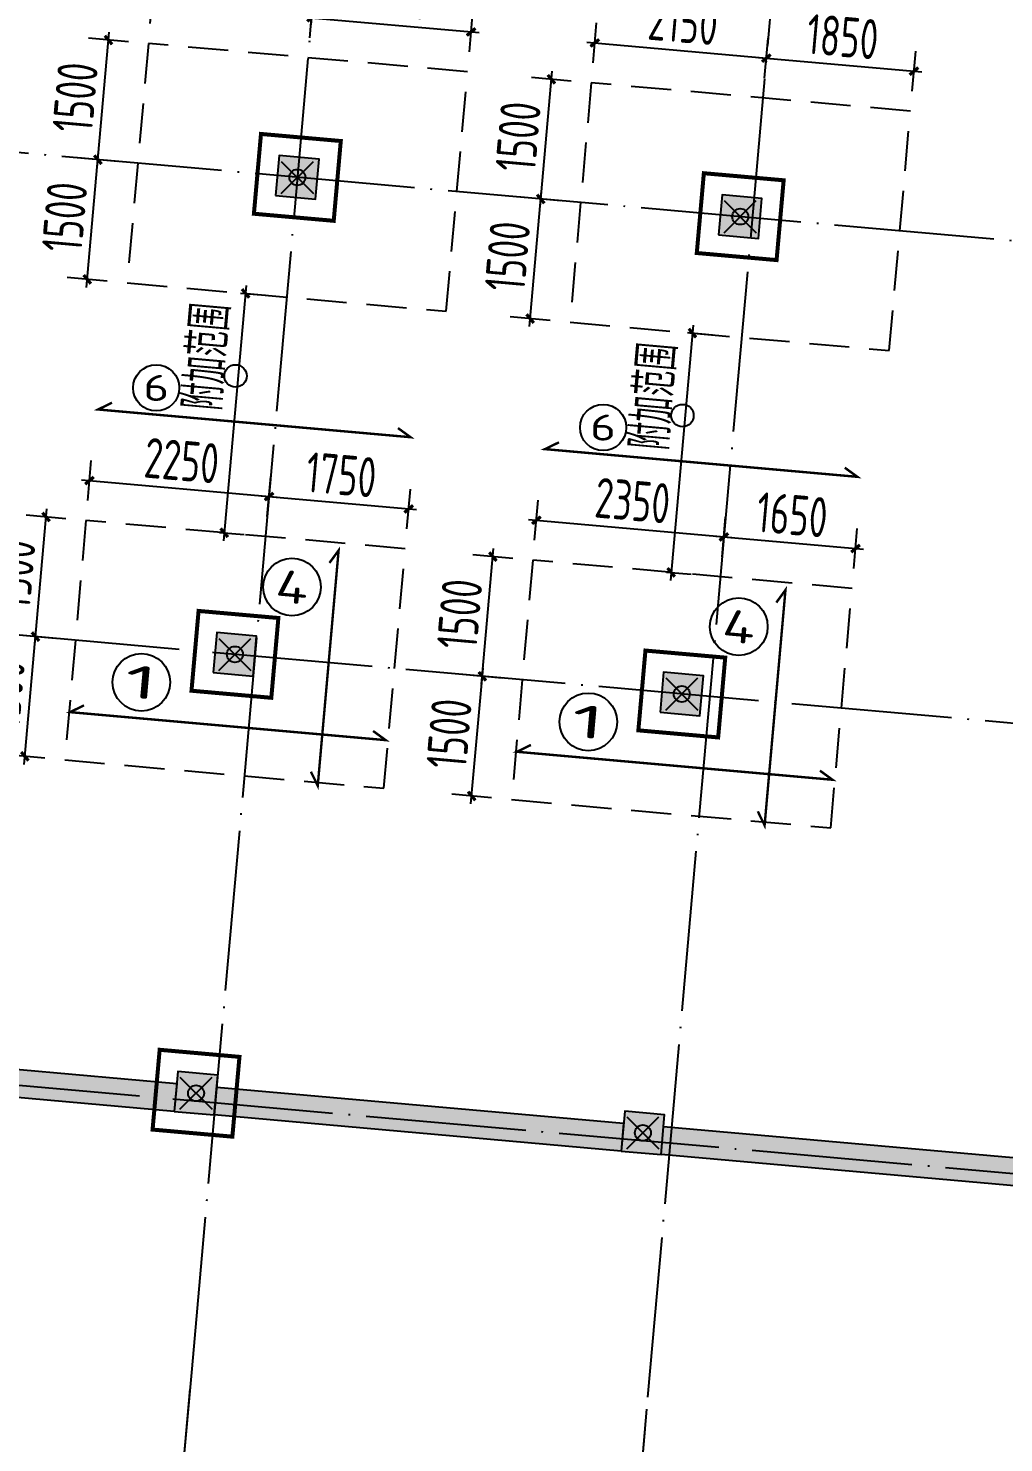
# Model space of a CAD drawing. Extents: x -57409 to 252654, y -8259 to 229119.
# Drawn here: x 131477 to 143653, y 25184 to 42841 of the extents above; entities that cross this region are included whole.
import ezdxf
from ezdxf.enums import TextEntityAlignment as Align

# ---------------------------------------------------------------- set-up
doc = ezdxf.new("R2010")
doc.units = 0
doc.header["$LTSCALE"] = 100
doc.header["$PDMODE"] = 35
doc.header["$PDSIZE"] = 200
doc.linetypes.add('DASHED', pattern=[0.75, 0.5, -0.25])
doc.linetypes.add('DOTE', pattern=[2.42, 2, -0.2, 0.02, -0.2])
doc.layers.get('0').update_dxf_attribs({"linetype": 'CONTINUOUS'})
doc.layers.get('Defpoints').update_dxf_attribs({"linetype": 'CONTINUOUS'})
for name, color, linetype in [('B-TEXT', 3, 'CONTINUOUS'), ('codim', 7, 'CONTINUOUS'), ('COLU', 7, 'CONTINUOUS'), ('CT', 2, 'CONTINUOUS'), ('dote', 253, 'DOTE'), ('h填实-柱墙', 254, 'CONTINUOUS'), ('WALL', 3, 'CONTINUOUS'), ('Z-AXIS', 3, 'CONTINUOUS'), ('Z-TEXT', 2, 'CONTINUOUS'), ('z柱下板带', 140, 'CONTINUOUS'), ('z柱下板带1', 60, 'CONTINUOUS'), ('板底钢筋', 24, 'CONTINUOUS')]:
    doc.layers.add(name, color=color, linetype=linetype)
doc.layers.add('重心计算', color=7, linetype='CONTINUOUS', plot=False)
doc.styles.add('_TCH_AXIS', font='tssdeng.shx', dxfattribs={"width": 0.7, "bigfont": 'tssdchn.shx'})
doc.styles.add('COMPLEX', font='tssdeng.shx', dxfattribs={"width": 0.7, "bigfont": 'tssdchn.shx'})
doc.styles.add('Jgcad-DIM', font='tssdeng.shx', dxfattribs={"width": 0.7, "bigfont": 'tssdchn.shx'})
doc.styles.add('TSSD_Dimension', font='tssdeng.shx', dxfattribs={"width": 0.7})
doc.dimstyles.new('TSSD_100_100$0', dxfattribs={"dimtxt": 300, "dimasz": 100, "dimexe": 100, "dimexo": 250, "dimgap": 100, "dimtad": 1, "dimdec": 0, "dimzin": 0, "dimdsep": 46, "dimtxsty": 'TSSD_Dimension', "dimblk": '_tsdbk', "dimblk1": '_tsdbk', "dimblk2": '_tsdbk', "dimsah": 1, "dimcen": 0, "dimdle": 100, "dimclrt": 7, "dimadec": 0, "dimazin": 0, "dimtfac": 1, "dimtdec": 0, "dimtix": 1, "dimtmove": 2, "dimatfit": 3, "dimldrblk": '_tsdbk', "dimfxl": 1, "dimtolj": 1, "dimtzin": 0, "dimarcsym": 0})

# ---------------------------------------------------------------- blocks, each defined once
blk = doc.blocks.new('_tsdbk')
blk.add_line((-1, 0), (0, 0))
at = {"const_width": 0.5}
blk.add_lwpolyline([(-0.7, -0.7), (0.7, 0.7)], dxfattribs=at)
blk = doc.blocks.new('*D14')
at = {"layer": 'Defpoints', "color": 0}
for p in [(48949, 33607), (214449, 18928), (214184, 15937)]:
    blk.add_point(p, dxfattribs=at)
at = {"layer": 'Z-AXIS', "color": 0, "lineweight": -2}
for p, q in [((48927, 33358), (48675, 30516)), ((48783, 30606), (214084, 15946)), ((214427, 18679), (214175, 15837))]:
    blk.add_line(p, q, dxfattribs=at)
at = {"layer": 'Z-AXIS', "color": 0, "lineweight": -2, "xscale": 100, "yscale": 100, "zscale": 100}
for p, rotation in [((48684, 30615), 174.9316457825303), ((214184, 15937), 354.9316457825303)]:
    blk.add_blockref('_tsdbk', p, dxfattribs=dict(at, rotation=rotation))
at = {"layer": 'Z-AXIS', "color": 7, "insert": (131465, 23625), "char_height": 500, "attachment_point": 5, "rotation": 354.9316, "style": 'TSSD_Dimension'}
blk.add_mtext('\\A1;166150', dxfattribs=at)
blk = doc.blocks.new('*D30')
at = {"layer": 'Defpoints', "color": 0}
for p in [(133517, 26106), (139195, 25603), (139051, 23988)]:
    blk.add_point(p, dxfattribs=at)
at = {"layer": 'Z-AXIS', "color": 0, "lineweight": -2}
for p, q in [((133495, 25857), (133365, 24392)), ((139173, 25354), (139043, 23889)), ((133473, 24483), (138952, 23997))]:
    blk.add_line(p, q, dxfattribs=at)
at = {"layer": 'Z-AXIS', "color": 0, "lineweight": -2, "xscale": 100, "yscale": 100, "zscale": 100}
for p, rotation in [((133374, 24492), 174.9316457825303), ((139051, 23988), 354.9316457825303)]:
    blk.add_blockref('_tsdbk', p, dxfattribs=dict(at, rotation=rotation))
at = {"layer": 'Z-AXIS', "color": 7, "insert": (136244, 24589), "char_height": 500, "attachment_point": 5, "rotation": 354.9316, "style": 'TSSD_Dimension'}
blk.add_mtext('\\A1;5700', dxfattribs=at)
blk = doc.blocks.new('*D31')
at = {"layer": 'Defpoints', "color": 0}
for p in [(127540, 26636), (133517, 26106), (133374, 24492)]:
    blk.add_point(p, dxfattribs=at)
at = {"layer": 'Z-AXIS', "color": 0, "lineweight": -2}
for p, q in [((127518, 26387), (127388, 24922)), ((133495, 25857), (133365, 24392)), ((127497, 25013), (133274, 24501))]:
    blk.add_line(p, q, dxfattribs=at)
at = {"layer": 'Z-AXIS', "color": 0, "lineweight": -2, "xscale": 100, "yscale": 100, "zscale": 100}
for p, rotation in [((127397, 25022), 174.9316457825303), ((133374, 24492), 354.9316457825303)]:
    blk.add_blockref('_tsdbk', p, dxfattribs=dict(at, rotation=rotation))
at = {"layer": 'Z-AXIS', "color": 7, "insert": (130416, 25106), "char_height": 500, "attachment_point": 5, "rotation": 354.9316, "style": 'TSSD_Dimension'}
blk.add_mtext('\\A1;6000', dxfattribs=at)
blk = doc.blocks.new('*D32')
at = {"layer": 'Defpoints', "color": 0}
for p in [(139195, 25603), (146366, 24967), (146223, 23352)]:
    blk.add_point(p, dxfattribs=at)
at = {"layer": 'Z-AXIS', "color": 0, "lineweight": -2}
for p, q in [((139173, 25354), (139043, 23889)), ((146344, 24718), (146214, 23253)), ((139151, 23979), (146124, 23361))]:
    blk.add_line(p, q, dxfattribs=at)
at = {"layer": 'Z-AXIS', "color": 0, "lineweight": -2, "xscale": 100, "yscale": 100, "zscale": 100}
for p, rotation in [((139051, 23988), 174.9316457825303), ((146223, 23352), 354.9316457825303)]:
    blk.add_blockref('_tsdbk', p, dxfattribs=dict(at, rotation=rotation))
at = {"layer": 'Z-AXIS', "color": 7, "insert": (142668, 24019), "char_height": 500, "attachment_point": 5, "rotation": 354.9316, "style": 'TSSD_Dimension'}
blk.add_mtext('\\A1;7200', dxfattribs=at)
blk = doc.blocks.new('_AXISO')
blk.add_circle((0, 0), 0.5)
at = {"layer": 'B-TEXT', "style": 'COMPLEX', "width": 1.450893}
blk.add_attdef('A', text='', height=0.56, dxfattribs=at).set_placement((0.249375, -0.28), (0.749375, -0.28), align=Align.FIT)
blk = doc.blocks.new('_ArchTick')
at = {"color": 0, "linetype": 'ByBlock', "const_width": 0.4}
blk.add_lwpolyline([(-0.5, -0.5), (0.5, 0.5)], dxfattribs=at)
blk = doc.blocks.new('*D1535')
at = {"layer": 'codim', "color": 0, "lineweight": -2}
blk.add_line((137733, 39116), (137883, 40810), dxfattribs=at)
at = {"layer": 'codim', "color": 7, "lineweight": -2}
for p, q in [((138123, 40688), (137625, 40732)), ((137991, 39194), (137493, 39238))]:
    blk.add_line(p, q, dxfattribs=at)
at = {"layer": 'Defpoints', "color": 0}
for p in [(137874, 40710), (138372, 40666), (138240, 39172)]:
    blk.add_point(p, dxfattribs=at)
at = {"layer": 'codim', "color": 0, "lineweight": -2, "xscale": 100, "yscale": 100, "zscale": 100}
for p, rotation in [((137874, 40710), 84.93164578921417), ((137742, 39216), 264.9316457892142)]:
    blk.add_blockref('_ArchTick', p, dxfattribs=dict(at, rotation=rotation))
at = {"layer": 'codim', "color": 1, "insert": (137459, 39994), "char_height": 500, "attachment_point": 5, "rotation": 84.9316, "style": 'Jgcad-DIM'}
blk.add_mtext('\\A1;1500', dxfattribs=at)
blk = doc.blocks.new('*D1536')
at = {"layer": 'codim', "color": 7, "lineweight": -2}
for p, q in [((138256, 42182), (137758, 42226)), ((138123, 40688), (137625, 40732))]:
    blk.add_line(p, q, dxfattribs=at)
at = {"layer": 'codim', "color": 0, "lineweight": -2}
blk.add_line((137865, 40610), (138015, 42304), dxfattribs=at)
at = {"layer": 'Defpoints', "color": 0}
for p in [(138007, 42204), (138505, 42160), (138372, 40666)]:
    blk.add_point(p, dxfattribs=at)
at = {"layer": 'codim', "color": 0, "lineweight": -2, "xscale": 100, "yscale": 100, "zscale": 100}
for p, rotation in [((138007, 42204), 84.93164578921417), ((137874, 40710), 264.9316457892142)]:
    blk.add_blockref('_ArchTick', p, dxfattribs=dict(at, rotation=rotation))
at = {"layer": 'codim', "color": 1, "insert": (137592, 41488), "char_height": 500, "attachment_point": 5, "rotation": 84.9316, "style": 'Jgcad-DIM'}
blk.add_mtext('\\A1;1500', dxfattribs=at)
blk = doc.blocks.new('*D1537')
at = {"layer": 'codim', "color": 7, "lineweight": -2}
for p, q in [((138527, 42409), (138571, 42907)), ((140668, 42219), (140713, 42717))]:
    blk.add_line(p, q, dxfattribs=at)
at = {"layer": 'codim', "color": 0, "lineweight": -2}
blk.add_line((138449, 42667), (140790, 42459), dxfattribs=at)
at = {"layer": 'Defpoints', "color": 0}
for p in [(140690, 42468), (138505, 42160), (140646, 41970)]:
    blk.add_point(p, dxfattribs=at)
at = {"layer": 'codim', "color": 0, "lineweight": -2, "xscale": 100, "yscale": 100, "zscale": 100}
for p, rotation in [((138549, 42658), 174.9316457875854), ((140690, 42468), 354.9316457875854)]:
    blk.add_blockref('_ArchTick', p, dxfattribs=dict(at, rotation=rotation))
at = {"layer": 'codim', "color": 1, "insert": (139651, 42912), "char_height": 500, "attachment_point": 5, "rotation": 354.9316, "style": 'Jgcad-DIM'}
blk.add_mtext('\\A1;2150', dxfattribs=at)
blk = doc.blocks.new('*D1538')
at = {"layer": 'codim', "color": 7, "lineweight": -2}
for p, q in [((140668, 42219), (140713, 42717)), ((142511, 42056), (142555, 42554))]:
    blk.add_line(p, q, dxfattribs=at)
at = {"layer": 'codim', "color": 0, "lineweight": -2}
blk.add_line((140591, 42477), (142633, 42296), dxfattribs=at)
at = {"layer": 'Defpoints', "color": 0}
for p in [(142533, 42305), (140646, 41970), (142489, 41807)]:
    blk.add_point(p, dxfattribs=at)
at = {"layer": 'codim', "color": 0, "lineweight": -2, "xscale": 100, "yscale": 100, "zscale": 100}
for p, rotation in [((140690, 42468), 174.9316457875854), ((142533, 42305), 354.9316457875854)]:
    blk.add_blockref('_ArchTick', p, dxfattribs=dict(at, rotation=rotation))
at = {"layer": 'codim', "color": 1, "insert": (141643, 42735), "char_height": 500, "attachment_point": 5, "rotation": 354.9316, "style": 'Jgcad-DIM'}
blk.add_mtext('\\A1;1850', dxfattribs=at)
blk = doc.blocks.new('*D1539')
at = {"layer": 'codim', "color": 7, "lineweight": -2}
for p, q in [((132595, 41178), (132097, 41222)), ((132462, 39684), (131964, 39728))]:
    blk.add_line(p, q, dxfattribs=at)
at = {"layer": 'codim', "color": 0, "lineweight": -2}
blk.add_line((132204, 39606), (132355, 41300), dxfattribs=at)
at = {"layer": 'Defpoints', "color": 0}
for p in [(132346, 41200), (132844, 41156), (132711, 39662)]:
    blk.add_point(p, dxfattribs=at)
at = {"layer": 'codim', "color": 0, "lineweight": -2, "xscale": 100, "yscale": 100, "zscale": 100}
for p, rotation in [((132346, 41200), 84.93164578921419), ((132213, 39706), 264.9316457892142)]:
    blk.add_blockref('_ArchTick', p, dxfattribs=dict(at, rotation=rotation))
at = {"layer": 'codim', "color": 1, "insert": (131931, 40484), "char_height": 500, "attachment_point": 5, "rotation": 84.9316, "style": 'Jgcad-DIM'}
blk.add_mtext('\\A1;1500', dxfattribs=at)
blk = doc.blocks.new('*D1652')
at = {"layer": 'codim', "color": 0, "lineweight": -2}
blk.add_line((132337, 41101), (132487, 42794), dxfattribs=at)
at = {"layer": 'codim', "color": 7, "lineweight": -2}
for p, q in [((132727, 42672), (132229, 42716)), ((132595, 41178), (132097, 41222))]:
    blk.add_line(p, q, dxfattribs=at)
at = {"layer": 'Defpoints', "color": 0}
for p in [(132478, 42694), (132976, 42650), (132844, 41156)]:
    blk.add_point(p, dxfattribs=at)
at = {"layer": 'codim', "color": 0, "lineweight": -2, "xscale": 100, "yscale": 100, "zscale": 100}
for p, rotation in [((132478, 42694), 84.93164578921419), ((132346, 41200), 264.9316457892142)]:
    blk.add_blockref('_ArchTick', p, dxfattribs=dict(at, rotation=rotation))
at = {"layer": 'codim', "color": 1, "insert": (132063, 41978), "char_height": 500, "attachment_point": 5, "rotation": 84.9316, "style": 'Jgcad-DIM'}
blk.add_mtext('\\A1;1500', dxfattribs=at)
blk = doc.blocks.new('*D1653')
at = {"layer": 'codim', "color": 7, "lineweight": -2}
for p, q in [((132998, 42899), (133043, 43397)), ((134991, 42723), (135035, 43221))]:
    blk.add_line(p, q, dxfattribs=at)
at = {"layer": 'codim', "color": 0, "lineweight": -2}
blk.add_line((132921, 43157), (135112, 42963), dxfattribs=at)
at = {"layer": 'Defpoints', "color": 0}
for p in [(135013, 42972), (132976, 42650), (134969, 42473)]:
    blk.add_point(p, dxfattribs=at)
at = {"layer": 'codim', "color": 0, "lineweight": -2, "xscale": 100, "yscale": 100, "zscale": 100}
for p, rotation in [((133021, 43148), 174.9316457875858), ((135013, 42972), 354.9316457875858)]:
    blk.add_blockref('_ArchTick', p, dxfattribs=dict(at, rotation=rotation))
at = {"layer": 'codim', "color": 1, "insert": (134048, 43409), "char_height": 500, "attachment_point": 5, "rotation": 354.9316, "style": 'Jgcad-DIM'}
blk.add_mtext('\\A1;2000', dxfattribs=at)
blk = doc.blocks.new('*D1654')
at = {"layer": 'codim', "color": 7, "lineweight": -2}
for p, q in [((134991, 42723), (135035, 43221)), ((136983, 42546), (137027, 43044))]:
    blk.add_line(p, q, dxfattribs=at)
at = {"layer": 'codim', "color": 0, "lineweight": -2}
blk.add_line((134913, 42980), (137104, 42786), dxfattribs=at)
at = {"layer": 'Defpoints', "color": 0}
for p in [(137005, 42795), (134969, 42473), (136961, 42297)]:
    blk.add_point(p, dxfattribs=at)
at = {"layer": 'codim', "color": 0, "lineweight": -2, "xscale": 100, "yscale": 100, "zscale": 100}
for p, rotation in [((135013, 42972), 174.9316457875858), ((137005, 42795), 354.9316457875858)]:
    blk.add_blockref('_ArchTick', p, dxfattribs=dict(at, rotation=rotation))
at = {"layer": 'codim', "color": 1, "insert": (136040, 43232), "char_height": 500, "attachment_point": 5, "rotation": 354.9316, "style": 'Jgcad-DIM'}
blk.add_mtext('\\A1;2000', dxfattribs=at)
blk = doc.blocks.new('*D1456')
at = {"layer": 'codim', "color": 0, "lineweight": -2}
blk.add_line((137003, 33157), (137154, 34851), dxfattribs=at)
at = {"layer": 'codim', "color": 7, "lineweight": -2}
for p, q in [((137394, 34729), (136896, 34773)), ((137261, 33235), (136763, 33279))]:
    blk.add_line(p, q, dxfattribs=at)
at = {"layer": 'Defpoints', "color": 0}
for p in [(137145, 34751), (137643, 34707), (137510, 33213)]:
    blk.add_point(p, dxfattribs=at)
at = {"layer": 'codim', "color": 0, "lineweight": -2, "xscale": 100, "yscale": 100, "zscale": 100}
for p, rotation in [((137145, 34751), 84.93164578921422), ((137012, 33257), 264.9316457892142)]:
    blk.add_blockref('_ArchTick', p, dxfattribs=dict(at, rotation=rotation))
at = {"layer": 'codim', "color": 1, "insert": (136730, 34035), "char_height": 500, "attachment_point": 5, "rotation": 84.9316, "style": 'Jgcad-DIM'}
blk.add_mtext('\\A1;1500', dxfattribs=at)
blk = doc.blocks.new('*D1457')
at = {"layer": 'codim', "color": 7, "lineweight": -2}
for p, q in [((137526, 36223), (137028, 36267)), ((137394, 34729), (136896, 34773))]:
    blk.add_line(p, q, dxfattribs=at)
at = {"layer": 'codim', "color": 0, "lineweight": -2}
blk.add_line((137136, 34651), (137286, 36345), dxfattribs=at)
at = {"layer": 'Defpoints', "color": 0}
for p in [(137277, 36245), (137775, 36201), (137643, 34707)]:
    blk.add_point(p, dxfattribs=at)
at = {"layer": 'codim', "color": 0, "lineweight": -2, "xscale": 100, "yscale": 100, "zscale": 100}
for p, rotation in [((137277, 36245), 84.93164578921422), ((137145, 34751), 264.9316457892142)]:
    blk.add_blockref('_ArchTick', p, dxfattribs=dict(at, rotation=rotation))
at = {"layer": 'codim', "color": 1, "insert": (136862, 35529), "char_height": 500, "attachment_point": 5, "rotation": 84.9316, "style": 'Jgcad-DIM'}
blk.add_mtext('\\A1;1500', dxfattribs=at)
blk = doc.blocks.new('*D1458')
at = {"layer": 'codim', "color": 7, "lineweight": -2}
for p, q in [((137797, 36450), (137842, 36948)), ((140138, 36242), (140182, 36740))]:
    blk.add_line(p, q, dxfattribs=at)
at = {"layer": 'codim', "color": 0, "lineweight": -2}
blk.add_line((137720, 36708), (140260, 36483), dxfattribs=at)
at = {"layer": 'Defpoints', "color": 0}
for p in [(140160, 36491), (137775, 36201), (140116, 35993)]:
    blk.add_point(p, dxfattribs=at)
at = {"layer": 'codim', "color": 0, "lineweight": -2, "xscale": 100, "yscale": 100, "zscale": 100}
for p, rotation in [((137820, 36699), 174.9316457875894), ((140160, 36491), 354.9316457875894)]:
    blk.add_blockref('_ArchTick', p, dxfattribs=dict(at, rotation=rotation))
at = {"layer": 'codim', "color": 1, "insert": (139021, 36944), "char_height": 500, "attachment_point": 5, "rotation": 354.9316, "style": 'Jgcad-DIM'}
blk.add_mtext('\\A1;2350', dxfattribs=at)
blk = doc.blocks.new('*D1459')
at = {"layer": 'codim', "color": 7, "lineweight": -2}
for p, q in [((140138, 36242), (140182, 36740)), ((141782, 36097), (141826, 36595))]:
    blk.add_line(p, q, dxfattribs=at)
at = {"layer": 'codim', "color": 0, "lineweight": -2}
blk.add_line((140061, 36500), (141904, 36337), dxfattribs=at)
at = {"layer": 'Defpoints', "color": 0}
for p in [(141804, 36346), (140116, 35993), (141760, 35848)]:
    blk.add_point(p, dxfattribs=at)
at = {"layer": 'codim', "color": 0, "lineweight": -2, "xscale": 100, "yscale": 100, "zscale": 100}
for p, rotation in [((140160, 36491), 174.9316457875894), ((141804, 36346), 354.9316457875894)]:
    blk.add_blockref('_ArchTick', p, dxfattribs=dict(at, rotation=rotation))
at = {"layer": 'codim', "color": 1, "insert": (141013, 36767), "char_height": 500, "attachment_point": 5, "rotation": 354.9316, "style": 'Jgcad-DIM'}
blk.add_mtext('\\A1;1650', dxfattribs=at)
blk = doc.blocks.new('*D1460')
at = {"layer": 'codim', "color": 0, "lineweight": -2}
blk.add_line((131425, 33652), (131576, 35345), dxfattribs=at)
at = {"layer": 'codim', "color": 7, "lineweight": -2}
for p, q in [((131816, 35224), (131318, 35268)), ((131683, 33730), (131185, 33774))]:
    blk.add_line(p, q, dxfattribs=at)
at = {"layer": 'Defpoints', "color": 0}
for p in [(131567, 35246), (132065, 35202), (131932, 33707)]:
    blk.add_point(p, dxfattribs=at)
at = {"layer": 'codim', "color": 0, "lineweight": -2, "xscale": 100, "yscale": 100, "zscale": 100}
for p, rotation in [((131567, 35246), 84.93164578921419), ((131434, 33752), 264.9316457892142)]:
    blk.add_blockref('_ArchTick', p, dxfattribs=dict(at, rotation=rotation))
at = {"layer": 'codim', "color": 1, "insert": (131152, 34530), "char_height": 500, "attachment_point": 5, "rotation": 84.9316, "style": 'Jgcad-DIM'}
blk.add_mtext('\\A1;1500', dxfattribs=at)
blk = doc.blocks.new('*D1461')
at = {"layer": 'codim', "color": 7, "lineweight": -2}
for p, q in [((131948, 36718), (131450, 36762)), ((131816, 35224), (131318, 35268))]:
    blk.add_line(p, q, dxfattribs=at)
at = {"layer": 'codim', "color": 0, "lineweight": -2}
blk.add_line((131558, 35146), (131708, 36840), dxfattribs=at)
at = {"layer": 'Defpoints', "color": 0}
for p in [(131699, 36740), (132197, 36696), (132065, 35202)]:
    blk.add_point(p, dxfattribs=at)
at = {"layer": 'codim', "color": 0, "lineweight": -2, "xscale": 100, "yscale": 100, "zscale": 100}
for p, rotation in [((131699, 36740), 84.93164578921419), ((131567, 35246), 264.9316457892142)]:
    blk.add_blockref('_ArchTick', p, dxfattribs=dict(at, rotation=rotation))
at = {"layer": 'codim', "color": 1, "insert": (131284, 36024), "char_height": 500, "attachment_point": 5, "rotation": 84.9316, "style": 'Jgcad-DIM'}
blk.add_mtext('\\A1;1500', dxfattribs=at)
blk = doc.blocks.new('*D1462')
at = {"layer": 'codim', "color": 7, "lineweight": -2}
for p, q in [((132219, 36945), (132264, 37443)), ((134461, 36746), (134505, 37244))]:
    blk.add_line(p, q, dxfattribs=at)
at = {"layer": 'codim', "color": 0, "lineweight": -2}
blk.add_line((132142, 37203), (134582, 36986), dxfattribs=at)
at = {"layer": 'Defpoints', "color": 0}
for p in [(134483, 36995), (132197, 36696), (134438, 36497)]:
    blk.add_point(p, dxfattribs=at)
at = {"layer": 'codim', "color": 0, "lineweight": -2, "xscale": 100, "yscale": 100, "zscale": 100}
for p, rotation in [((132241, 37194), 174.931645787589), ((134483, 36995), 354.931645787589)]:
    blk.add_blockref('_ArchTick', p, dxfattribs=dict(at, rotation=rotation))
at = {"layer": 'codim', "color": 1, "insert": (133393, 37443), "char_height": 500, "attachment_point": 5, "rotation": 354.9316, "style": 'Jgcad-DIM'}
blk.add_mtext('\\A1;2250', dxfattribs=at)
blk = doc.blocks.new('*D1473')
at = {"layer": 'codim', "color": 7, "lineweight": -2}
for p, q in [((134461, 36746), (134505, 37244)), ((136204, 36591), (136248, 37089))]:
    blk.add_line(p, q, dxfattribs=at)
at = {"layer": 'codim', "color": 0, "lineweight": -2}
blk.add_line((134383, 37004), (136325, 36832), dxfattribs=at)
at = {"layer": 'Defpoints', "color": 0}
for p in [(136226, 36840), (134438, 36497), (136182, 36342)]:
    blk.add_point(p, dxfattribs=at)
at = {"layer": 'codim', "color": 0, "lineweight": -2, "xscale": 100, "yscale": 100, "zscale": 100}
for p, rotation in [((134483, 36995), 174.931645787589), ((136226, 36840), 354.931645787589)]:
    blk.add_blockref('_ArchTick', p, dxfattribs=dict(at, rotation=rotation))
at = {"layer": 'codim', "color": 1, "insert": (135385, 37266), "char_height": 500, "attachment_point": 5, "rotation": 354.9316, "style": 'Jgcad-DIM'}
blk.add_mtext('\\A1;1750', dxfattribs=at)
blk = doc.blocks.new('*D2889')
at = {"layer": 'codim', "color": 0, "lineweight": -2}
blk.add_line((139777, 39136), (139493, 35948), dxfattribs=at)
at = {"layer": 'codim', "color": 7, "lineweight": -2}
for p, q in [((139706, 39042), (140017, 39014)), ((139442, 36053), (139751, 36026))]:
    blk.add_line(p, q, dxfattribs=at)
at = {"layer": 'Defpoints', "color": 0}
for p in [(139457, 39064), (139193, 36076), (139502, 36048)]:
    blk.add_point(p, dxfattribs=at)
at = {"layer": 'codim', "color": 0, "lineweight": -2, "xscale": 100, "yscale": 100, "zscale": 100}
for p, rotation in [((139768, 39036), 84.89999999998257), ((139502, 36048), 264.8999999999826)]:
    blk.add_blockref('_ArchTick', p, dxfattribs=dict(at, rotation=rotation))
at = {"layer": 'codim', "color": 1, "insert": (139285, 38247), "char_height": 500, "attachment_point": 5, "rotation": 84.9, "style": 'Jgcad-DIM'}
blk.add_mtext('\\A1;\\A1;\\A1;\\A1;附加范围', dxfattribs=at)
blk = doc.blocks.new('*D2890')
at = {"layer": 'codim', "color": 0, "lineweight": -2}
blk.add_line((134199, 39630), (133915, 36443), dxfattribs=at)
at = {"layer": 'codim', "color": 7, "lineweight": -2}
for p, q in [((134128, 39536), (134439, 39509)), ((133864, 36548), (134172, 36520))]:
    blk.add_line(p, q, dxfattribs=at)
at = {"layer": 'Defpoints', "color": 0}
for p in [(133879, 39559), (133615, 36570), (133923, 36543)]:
    blk.add_point(p, dxfattribs=at)
at = {"layer": 'codim', "color": 0, "lineweight": -2, "xscale": 100, "yscale": 100, "zscale": 100}
for p, rotation in [((134190, 39531), 84.89999999998257), ((133923, 36543), 264.8999999999826)]:
    blk.add_blockref('_ArchTick', p, dxfattribs=dict(at, rotation=rotation))
at = {"layer": 'codim', "color": 1, "insert": (133706, 38742), "char_height": 500, "attachment_point": 5, "rotation": 84.9, "style": 'Jgcad-DIM'}
blk.add_mtext('\\A1;\\A1;\\A1;\\A1;附加范围', dxfattribs=at)

msp = doc.modelspace()

# ---------------------------------------------------------------- hatches: boundary and pattern name
at = {"layer": 'h填实-柱墙'}
for points in [[(134564.9, 40752.4), (135063, 40708.3), (135107.1, 41206.3), (134609.1, 41250.5)], [(140093.2, 40262.1), (140591.3, 40217.9), (140635.4, 40716), (140137.4, 40760.2)], [(133785.8, 34798), (134283.9, 34753.8), (134328, 35251.8), (133830, 35296)], [(139363.9, 34303.2), (139862, 34259.1), (139906.1, 34757.1), (139408.1, 34801.3)], [(128101.4, 30131.9), (133330.8, 29668.1), (133299.9, 29319.5), (128070.5, 29783.3)], [(133299.9, 29319.5), (133798, 29275.3), (133842.1, 29773.4), (133344.1, 29817.5)], [(133828.9, 29623.9), (138909, 29173.4), (138878, 28824.8), (133798, 29275.3)], [(138878, 28824.8), (139376.1, 28780.6), (139420.2, 29278.6), (138922.2, 29322.8)], [(139407, 29129.2), (146678.5, 28484.3), (146647.5, 28135.7), (139376.1, 28780.6)]]:
    msp.add_hatch(color=256, dxfattribs=at).paths.add_polyline_path(points)

# ---------------------------------------------------------------- linework, layer by layer
at = {"layer": 'codim'}
for centre in [(134064.6, 38500.2), (139642.7, 38005.5)]:
    msp.add_circle(centre, 140.1, dxfattribs=at)
at = {"layer": 'COLU'}
for points in [[(134564.9, 40752.4), (135063, 40708.3), (135107.1, 41206.3), (134609.1, 41250.5)], [(140093.2, 40262.1), (140591.3, 40217.9), (140635.4, 40716), (140137.4, 40760.2)], [(133785.8, 34798), (134283.9, 34753.8), (134328, 35251.8), (133830, 35296)], [(139363.9, 34303.2), (139862, 34259.1), (139906.1, 34757.1), (139408.1, 34801.3)], [(133299.9, 29319.5), (133798, 29275.3), (133842.1, 29773.4), (133344.1, 29817.5)], [(138878, 28824.8), (139376.1, 28780.6), (139420.2, 29278.6), (138922.2, 29322.8)]]:
    msp.add_lwpolyline(points, close=True, dxfattribs=at)
at = {"layer": 'CT', "const_width": 50}
for points in [[(134293.8, 40525.5), (135289.9, 40437.1), (135378.2, 41433.2), (134382.1, 41521.6)], [(139822.1, 40035.2), (140818.2, 39946.8), (140906.5, 40942.9), (139910.4, 41031.3)], [(133514.7, 34571), (134510.8, 34482.7), (134599.1, 35478.8), (133603.1, 35567.1)], [(139092.8, 34076.3), (140088.9, 33988), (140177.2, 34984.1), (139181.2, 35072.4)], [(133028.8, 29092.5), (134024.9, 29004.2), (134113.3, 30000.3), (133117.2, 30088.6)]]:
    msp.add_lwpolyline(points, close=True, dxfattribs=at)
at = {"layer": 'dote', "ltscale": 10}
for p, q in [((137747, 73800.5), (133516.9, 26106.3)), ((143446.8, 73546), (139194.6, 25602.7)), ((218258.6, 33580.5), (58336.3, 47764.2)), ((217728.5, 27604), (44456.4, 42971.7)), ((217233.8, 22025.9), (51531.5, 36722.2))]:
    msp.add_line(p, q, dxfattribs=at)
at = {"layer": 'WALL'}
for points in [[(128101.4, 30131.9), (133330.8, 29668.1), (133299.9, 29319.5), (128070.5, 29783.3)], [(133828.9, 29623.9), (138909, 29173.4), (138878, 28824.8), (133798, 29275.3)], [(139407, 29129.2), (146678.5, 28484.3), (146647.5, 28135.7), (139376.1, 28780.6)]]:
    msp.add_lwpolyline(points, close=True, dxfattribs=at)
at = {"layer": 'Z-AXIS'}
for p, q in [((133516.9, 26106.3), (133172.3, 22220.7)), ((139194.6, 25602.7), (138850, 21717.1))]:
    msp.add_line(p, q, dxfattribs=at)
at = {"layer": 'z柱下板带', "linetype": 'DASHED', "ltscale": 10}
for points in [[(132711.3, 39661.9), (136695.7, 39308.5), (136960.7, 42296.8), (132976.4, 42650.2)], [(138239.6, 39171.6), (142224, 38818.2), (142489, 41806.5), (138504.7, 42159.9)]]:
    msp.add_lwpolyline(points, close=True, dxfattribs=at)
at = {"layer": 'z柱下板带1', "linetype": 'DASHED', "ltscale": 10}
for points in [[(131932.2, 33707.5), (135916.6, 33354.1), (136181.6, 36342.4), (132197.3, 36695.7)], [(137510.3, 33212.7), (141494.7, 32859.4), (141759.7, 35847.6), (137775.4, 36201)]]:
    msp.add_lwpolyline(points, close=True, dxfattribs=at)
at = {"layer": '板底钢筋', "const_width": 30}
for points in [[(132523.2, 38166.6), (132348.4, 38081.7), (136248.7, 37735.8), (136091.5, 37850.1)], [(138101.3, 37671.9), (137926.5, 37587), (141826.8, 37241.1), (141669.6, 37355.4)], [(135005.6, 33559.9), (135090.5, 33385.1), (135351.1, 36323.4), (135236.7, 36166.3)], [(140583.7, 33065.2), (140668.6, 32890.4), (140929.2, 35828.7), (140814.8, 35671.5)], [(132173.3, 34388.5), (131998.5, 34303.6), (135938.4, 33954.2), (135781.3, 34068.5)], [(137751.4, 33893.8), (137576.6, 33808.9), (141516.6, 33459.4), (141359.4, 33573.8)]]:
    msp.add_lwpolyline(points, dxfattribs=at)
at = {"layer": '重心计算', "color": 5}
for p in [(134836, 40979.4), (134836, 40979.4), (140364.3, 40489.1), (140364.3, 40489.1), (134056.9, 35024.9), (134056.9, 35024.9), (139635, 34530.2), (139635, 34530.2), (133571, 29546.4), (133571, 29546.4), (139149.1, 29051.7), (139149.1, 29051.7)]:
    msp.add_point(p, dxfattribs=at)

# ---------------------------------------------------------------- block references
at = {"layer": 'Z-TEXT'}
ref = msp.add_blockref('_AXISO', (133074.6, 38351.2), dxfattribs=dict(at, xscale=576.0000000000059, yscale=576, zscale=576, rotation=359.9996457873814))
ref.add_attrib('A', '6', dxfattribs={"layer": 'Z-AXIS', "color": 7, "height": 325.8, "rotation": 359.99965, "style": '_TCH_AXIS', "width": 2}).set_placement((132911.7, 38188.3), (133237.6, 38188.3), align=Align.FIT)
ref = msp.add_blockref('_AXISO', (138652.7, 37856.5), dxfattribs=dict(at, xscale=576.0000000000059, yscale=576, zscale=576, rotation=359.9996457873814))
ref.add_attrib('A', '6', dxfattribs={"layer": 'Z-AXIS', "color": 7, "height": 325.8, "rotation": 359.99965, "style": '_TCH_AXIS', "width": 2}).set_placement((138489.8, 37693.6), (138815.7, 37693.6), align=Align.FIT)
ref = msp.add_blockref('_AXISO', (134768.5, 35865.1), dxfattribs=dict(at, xscale=720.0000000000083, yscale=720, zscale=720, rotation=354.9312915747627))
ref.add_attrib('A', '4', dxfattribs={"layer": 'Z-AXIS', "color": 7, "height": 407.3, "rotation": 354.93129, "style": '_TCH_AXIS', "width": 1.733333}).set_placement((134547.7, 35680.3), (134953.4, 35644.3), align=Align.FIT)
ref = msp.add_blockref('_AXISO', (140346.6, 35370.4), dxfattribs=dict(at, xscale=720.0000000000083, yscale=720, zscale=720, rotation=354.9312915747627))
ref.add_attrib('A', '4', dxfattribs={"layer": 'Z-AXIS', "color": 7, "height": 407.3, "rotation": 354.93129, "style": '_TCH_AXIS', "width": 1.733333}).set_placement((140125.8, 35185.6), (140531.5, 35149.6), align=Align.FIT)
ref = msp.add_blockref('_AXISO', (132889.2, 34676.7), dxfattribs=dict(at, xscale=720.0000000000083, yscale=720, zscale=720, rotation=354.9312915747627))
ref.add_attrib('A', '1', dxfattribs={"layer": 'Z-AXIS', "color": 7, "height": 407.3, "rotation": 354.93129, "style": '_TCH_AXIS', "width": 2.888889}).set_placement((132668.3, 34491.8), (133074, 34455.9), align=Align.FIT)
ref = msp.add_blockref('_AXISO', (138467.3, 34182), dxfattribs=dict(at, xscale=720.0000000000083, yscale=720, zscale=720, rotation=354.9312915747627))
ref.add_attrib('A', '1', dxfattribs={"layer": 'Z-AXIS', "color": 7, "height": 407.3, "rotation": 354.93129, "style": '_TCH_AXIS', "width": 2.888889}).set_placement((138246.4, 33997.1), (138652.1, 33961.1), align=Align.FIT)

# ---------------------------------------------------------------- dimensions: what is measured, and where the dimension line sits
at = {"layer": 'codim'}
for base, p1, p2, angle, picture, middle in [((135012.7, 42971.5), (132976.4, 42650.2), (134968.5, 42473.5), 354.93165, '*D1653', (134047.5, 43408.5)), ((137004.9, 42794.9), (134968.5, 42473.5), (136960.7, 42296.8), 354.93165, '*D1654', (136039.7, 43231.8)), ((140690.4, 42468), (138504.7, 42159.9), (140646.2, 41969.9), 354.93165, '*D1537', (139650.5, 42911.6)), ((142533.2, 42304.5), (140646.2, 41969.9), (142489, 41806.5), 354.93165, '*D1538', (141642.7, 42734.9)), ((132478.3, 42694.4), (132843.8, 41156.1), (132976.4, 42650.2), 84.93165, '*D1652', (132063.4, 41978.2)), ((138006.6, 42204.1), (138372.1, 40665.7), (138504.7, 42159.9), 84.93165, '*D1536', (137591.7, 41487.9)), ((132345.8, 41200.2), (132711.3, 39661.9), (132843.8, 41156.1), 84.93165, '*D1539', (131930.9, 40484.1)), ((137874.1, 40709.9), (138239.6, 39171.6), (138372.1, 40665.7), 84.93165, '*D1535', (137459.2, 39993.8)), ((134482.6, 36995), (132197.3, 36695.7), (134438.5, 36497), 354.93165, '*D1462', (133393, 37443)), ((136225.8, 36840.4), (134438.5, 36497), (136181.6, 36342.4), 354.93165, '*D1473', (135385.1, 37266.3)), ((140160.4, 36491.4), (137775.4, 36201), (140116.2, 35993.4), 354.93165, '*D1458', (139020.9, 36943.9)), ((141803.9, 36345.7), (140116.2, 35993.4), (141759.7, 35847.6), 354.93165, '*D1459', (141013, 36767.2)), ((131699.2, 36739.9), (132064.7, 35201.6), (132197.3, 36695.7), 84.93165, '*D1461', (131284.3, 36023.8)), ((137277.3, 36245.2), (137642.9, 34706.9), (137775.4, 36201), 84.93165, '*D1457', (136862.4, 35529)), ((131566.7, 35245.8), (131932.2, 33707.5), (132064.7, 35201.6), 84.93165, '*D1460', (131151.8, 34529.6)), ((137144.8, 34751), (137510.3, 33212.7), (137642.9, 34706.9), 84.93165, '*D1456', (136729.9, 34034.9))]:
    dim = msp.add_linear_dim(base=base, p1=p1, p2=p2, angle=angle, dimstyle='TSSD_100_100$0', override={"dimtxt": 500, "dimexe": 250, "dimtxsty": 'Jgcad-DIM', "dimblk": 'ArchTick', "dimblk1": 'ArchTick', "dimblk2": 'ArchTick', "dimclre": 7, "dimclrt": 1, "dimadec": 3}, dxfattribs=at)
    dim.commit()
    dim.dimension.update_dxf_attribs({"geometry": picture, "text_midpoint": middle})
for base, p1, p2, picture, middle in [((133923.4, 36542.7), (133879.3, 39558.5), (133614.8, 36570.2), '*D2890', (133706.5, 38741.6)), ((139501.6, 36048), (139457.4, 39063.8), (139192.9, 36075.5), '*D2889', (139284.6, 38246.9))]:
    dim = msp.add_linear_dim(base=base, p1=p1, p2=p2, angle=84.9, text='\\A1;\\A1;\\A1;附加范围', dimstyle='TSSD_100_100$0', override={"dimtxt": 500, "dimexe": 250, "dimtxsty": 'Jgcad-DIM', "dimblk": 'ArchTick', "dimblk1": 'ArchTick', "dimblk2": 'ArchTick', "dimclre": 7, "dimclrt": 1, "dimadec": 3}, dxfattribs=at)
    dim.commit()
    dim.dimension.update_dxf_attribs({"geometry": picture, "text_midpoint": middle, "dimtype": 160})
at = {"layer": 'Z-AXIS'}
for base, p1, p2, picture, middle in [((214183.9, 15936.9), (48948.9, 33606.7), (214449.2, 18928.3), '*D14', (131464.7, 23624.7)), ((133373.7, 24491.9), (127540.4, 26636.4), (133516.9, 26106.3), '*D31', (130416.4, 25105.6)), ((139051.4, 23988.3), (133516.9, 26106.3), (139194.6, 25602.7), '*D30', (136243.5, 24588.7)), ((146223.3, 23352.3), (139194.6, 25602.7), (146366.5, 24966.7), '*D32', (142668.3, 24018.9))]:
    dim = msp.add_linear_dim(base=base, p1=p1, p2=p2, angle=354.93165, dimstyle='TSSD_100_100$0', override={"dimtxt": 500}, dxfattribs=at)
    dim.commit()
    dim.dimension.update_dxf_attribs({"geometry": picture, "text_midpoint": middle})

doc.saveas('drawing.dxf')
